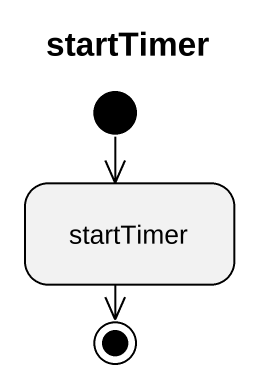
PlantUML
@startuml
title startTimer
hide empty description
state startTimer
[*] --> startTimer
startTimer --> [*]
@enduml
